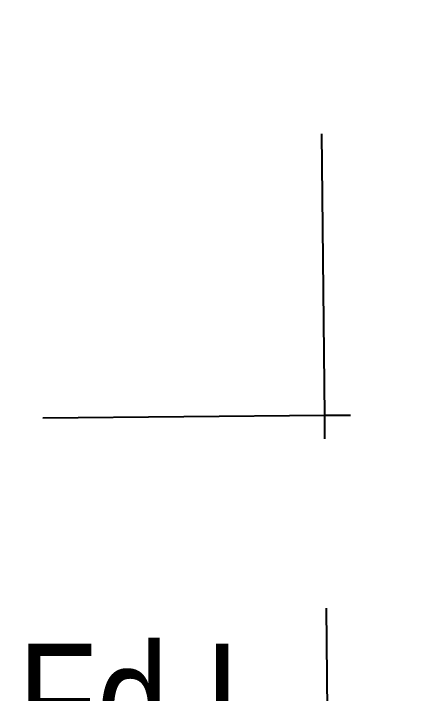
# Model space of a CAD drawing. Extents: x 538089 to 546766, y 6046620 to 6052605.
# Drawn here: x 544341.2 to 544377.6, y 6048014.7 to 6048075 of the extents above; entities that cross this region are included whole.
import ezdxf

# ---------------------------------------------------------------- set-up
doc = ezdxf.new("R2010")
doc.units = 0
doc.header["$LTSCALE"] = 5
doc.linetypes.add('foc-LSD', pattern=[8, 5, -3])
doc.layers.add('L-MON', color=1, linetype='Continuous')
doc.layers.add('L-SECTION-LSD', color=7, linetype='foc-LSD')
doc.styles.add('80L', font='ARIALN.TTF', dxfattribs={"height": 10})

msp = doc.modelspace()

# ---------------------------------------------------------------- linework, layer by layer
at = {"layer": 'L-SECTION-LSD'}
for p, q in [((544368.785, 6048039.33), (544364.847, 6048441.382)), ((544372.724, 6047637.279), (544368.785, 6048039.33))]:
    msp.add_line(p, q, dxfattribs=at)
at = {"layer": 'L-SECTION-LSD', "flags": 128}
for points in [[(544771.041, 6048042.927), (544368.785, 6048039.33)], [(544368.786, 6048039.33), (543966.531, 6048035.734)]]:
    msp.add_lwpolyline(points, dxfattribs=at)

# ---------------------------------------------------------------- texts
at = {"layer": 'L-MON', "insert": (544341.555, 6048019.111), "char_height": 9.9948, "attachment_point": 1, "style": '80L'}
msp.add_mtext_dynamic_manual_height_columns('Fd.I.\\PMp.', width=16.9485, gutter_width=49.974, heights=[0], dxfattribs=at)

doc.saveas('drawing.dxf')
